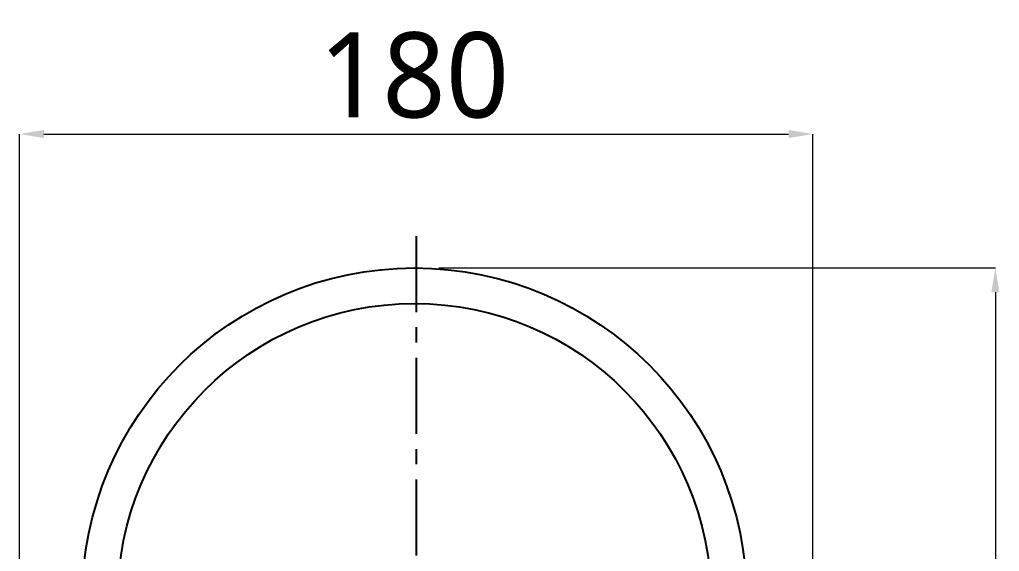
# Model space of a CAD drawing. Extents: x 16296660632 to 16296676936, y -37409619871 to -37409617270.
# Drawn here: x 16296676445.8 to 16296676606.8, y -37409617559 to -37409617471.6 of the extents above; entities that cross this region are included whole.
import ezdxf

# ---------------------------------------------------------------- set-up
doc = ezdxf.new("R2010")
doc.units = 0
doc.header["$LTSCALE"] = 10
doc.header["$MEASUREMENT"] = 0
doc.header["$PDMODE"] = 3
doc.header["$PDSIZE"] = -10
doc.linetypes.add('CENTER', pattern=[2, 1.25, -0.25, 0.25, -0.25])
doc.layers.get('0').update_dxf_attribs({"linetype": 'CONTINUOUS'})
doc.layers.get('DEFPOINTS').update_dxf_attribs({"linetype": 'CONTINUOUS'})
doc.layers.add('Default', color=7, linetype='CONTINUOUS')
doc.styles.add('Daelim Dimension', font='NanumGothic.ttf')
doc.dimstyles.new('DEFAULT', dxfattribs={"dimscale": 2, "dimtxt": 2, "dimasz": 2, "dimexe": 0, "dimexo": 2, "dimgap": 1, "dimtad": 1, "dimdec": 1, "dimzin": 9, "dimdsep": 46, "dimtxsty": 'Daelim Dimension', "dimcen": 0.5, "dimclrd": 252, "dimclre": 252, "dimclrt": 3, "dimadec": 1, "dimazin": 0, "dimtfac": 1, "dimtdec": 1, "dimtix": 1, "dimtmove": 0, "dimatfit": 3, "dimfxl": 1, "dimtolj": 1, "dimtzin": 1, "dimlwd": 9, "dimlwe": 9, "dimarcsym": 0})

# ---------------------------------------------------------------- blocks, each defined once
blk = doc.blocks.new('*D0')
at = {"color": 5, "lineweight": 9, "transparency": 16777216}
for p, q in [((16296676445.83123, -37409617560.988678), (16296676445.83123, -37409617490.430649)), ((16296676449.83123, -37409617490.430649), (16296676572.15143, -37409617490.430649)), ((16296676576.15143, -37409617560.988678), (16296676576.15143, -37409617490.430649))]:
    blk.add_line(p, q, dxfattribs=at)
at = {"color": 5, "transparency": 16777216}
for points in [[(16296676449.83123, -37409617489.763977), (16296676449.83123, -37409617491.097313), (16296676445.83123, -37409617490.430649)], [(16296676572.15143, -37409617489.763977), (16296676572.15143, -37409617491.097313), (16296676576.15143, -37409617490.430649)]]:
    blk.add_solid(points, dxfattribs=at)
at = {"layer": 'DEFPOINTS', "color": 0, "transparency": 16777216}
for p in [(16296676576.15143, -37409617490.430649), (16296676445.83123, -37409617564.988678), (16296676576.15143, -37409617564.988678)]:
    blk.add_point(p, dxfattribs=at)
at = {"color": 7, "transparency": 16777216, "insert": (16296676510.62158, -37409617480.809761), "char_height": 14, "attachment_point": 5, "style": 'Daelim Dimension'}
blk.add_mtext('\\A1;180', dxfattribs=at)
blk = doc.blocks.new('*D1')
at = {"color": 5, "lineweight": 9, "transparency": 16777216}
for p, q in [((16296676514.69248, -37409617512.44218), (16296676606.11992, -37409617512.44218)), ((16296676606.11992, -37409617516.44218), (16296676606.11992, -37409617644.26144)), ((16296676515.02898, -37409617648.26144), (16296676606.11992, -37409617648.26144))]:
    blk.add_line(p, q, dxfattribs=at)
at = {"color": 5, "transparency": 16777216}
for points in [[(16296676605.45325, -37409617516.44218), (16296676606.78658, -37409617516.44218), (16296676606.11992, -37409617512.44218)], [(16296676605.45325, -37409617644.26144), (16296676606.78658, -37409617644.26144), (16296676606.11992, -37409617648.26144)]]:
    blk.add_solid(points, dxfattribs=at)
at = {"layer": 'DEFPOINTS', "color": 0, "transparency": 16777216}
for p in [(16296676510.69248, -37409617512.44218), (16296676511.02898, -37409617648.26144), (16296676606.11992, -37409617648.26144)]:
    blk.add_point(p, dxfattribs=at)
at = {"color": 7, "transparency": 16777216, "insert": (16296676596.13852, -37409617586.24253), "char_height": 14, "attachment_point": 5, "rotation": 90, "style": 'Daelim Dimension'}
blk.add_mtext('\\A1;191.5', dxfattribs=at)

msp = doc.modelspace()

# ---------------------------------------------------------------- linework, layer by layer
for radius in [54.600465, 48.757652]:
    msp.add_circle((16296676510.69248, -37409617567.042648), radius)
at = {"layer": 'Default', "color": 1, "linetype": 'CENTER'}
msp.add_line((16296676510.991409, -37409617507.194267), (16296676511.00297, -37409617630.317619), dxfattribs=at)

# ---------------------------------------------------------------- dimensions: what is measured, and where the dimension line sits
dim = msp.add_linear_dim(base=(16296676576.15143, -37409617490.430649), p1=(16296676445.83123, -37409617564.988678), p2=(16296676576.15143, -37409617564.988678), text='180', dimstyle='DEFAULT', override={"dimtxt": 7, "dimdec": 0, "dimclrd": 5, "dimclre": 5, "dimclrt": 7})
dim.commit()
dim.dimension.update_dxf_attribs({"geometry": '*D0', "text_midpoint": (16296676510.62158, -37409617490.430649), "dimtype": 160})
dim = msp.add_linear_dim(base=(16296676606.119921, -37409617648.261436), p1=(16296676510.69248, -37409617512.442177), p2=(16296676511.02898, -37409617648.261436), angle=90, text='191.5', dimstyle='DEFAULT', override={"dimtxt": 7, "dimdec": 0, "dimclrd": 5, "dimclre": 5, "dimclrt": 7})
dim.commit()
dim.dimension.update_dxf_attribs({"geometry": '*D1', "text_midpoint": (16296676606.119921, -37409617586.242531), "dimtype": 160})

doc.saveas('drawing.dxf')
